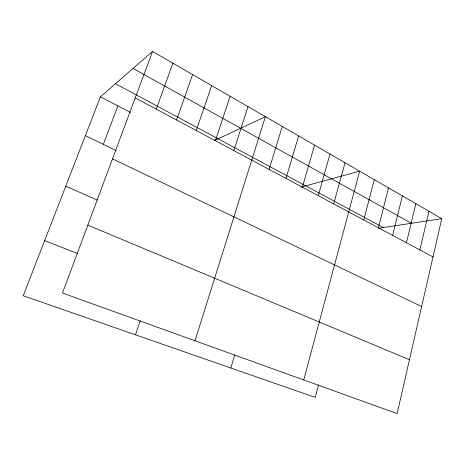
<?xml version="1.0" encoding="UTF-8"?>
<svg xmlns="http://www.w3.org/2000/svg" width="465" height="465" viewBox="0 0 465 465"><rect width="100%" height="100%" fill="white"/><g stroke="black" fill="none" stroke-linecap="round" stroke-linejoin="round"><path stroke-width="0.7" d="M441.75 218.69L397.122 413.583L62.484 293.049L152.567 51.417L441.75 218.69L378.417 228.292M419.895 249.92L428.968 211.296M406.439 242.736L415.844 203.705M392.611 235.348L402.365 195.91M378.394 227.757L388.513 187.895M318.542 384.822L315.258 397.383L23.25 295.752L100.434 96.807L152.567 51.417M363.775 219.951L374.279 179.664M303.738 379.946L359.637 171.196L301.151 187.07M333.713 203.897L345.024 162.744M318.263 195.649L329.999 154.055M302.366 187.157L314.549 145.115M285.992 178.415L298.64 135.914M230.855 368.007L234.697 355.068M269.13 169.405L282.267 126.439M194.986 340.775L265.405 116.686L214.452 140.552M233.837 150.561L248.025 106.636M215.359 140.692L230.111 96.272M135.46 334.806L140.221 320.728M196.288 130.508L211.639 85.589M176.595 119.993L192.574 74.563M156.257 109.13L172.893 63.176M103.317 144.377L117.901 105.898M44.657 240.574L77.393 253.472M87.804 225.124L409.45 359.741M65.757 186.192L97.29 200.09M112.507 158.867L421.639 306.522M85.362 135.658L116.262 150.66M100.434 96.807L130.496 112.454M135.234 97.9L432.996 256.918M115.465 83.723L383.369 227.542M133.037 68.419L411.455 223.281"/></g></svg>
